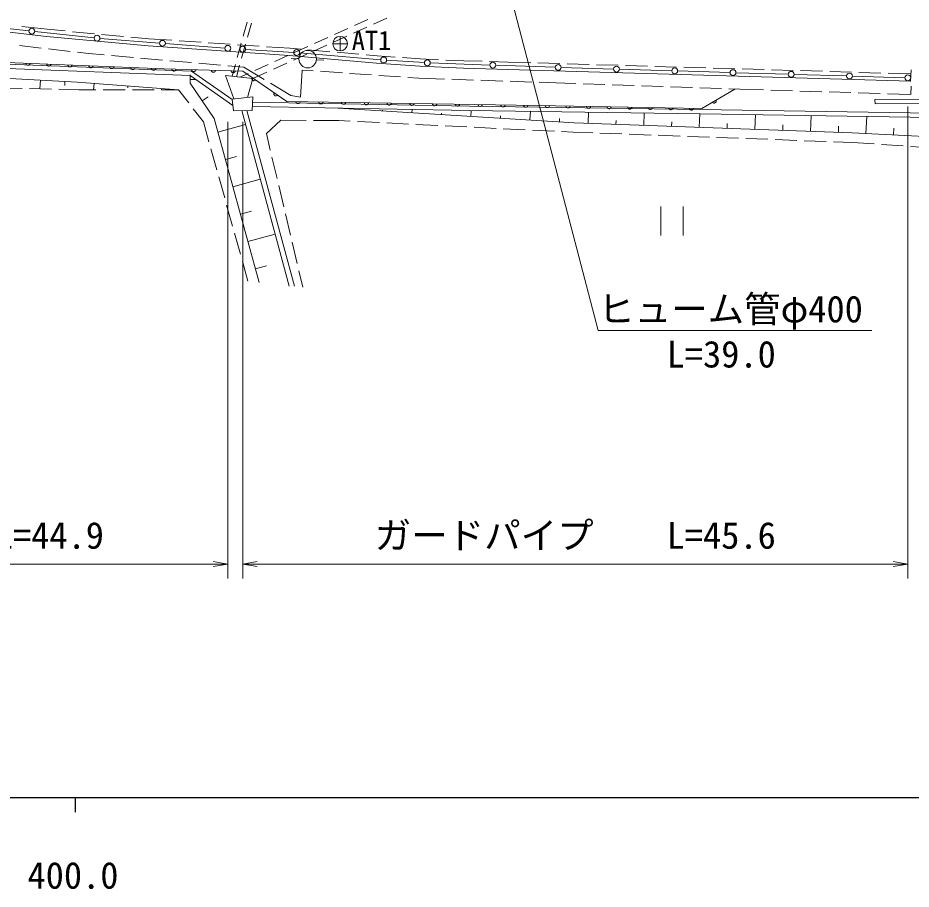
# Model space of a CAD drawing. Units: millimetres at full size, sheet at 1:1000; details may follow other scales. Extents: x 40000 to 680000, y 20000 to 380000.
# Drawn here: x 464068 to 525266, y 198715 to 258441 of the extents above; entities that cross this region are included whole.
import ezdxf
from ezdxf.enums import TextEntityAlignment as Align

# ---------------------------------------------------------------- set-up
doc = ezdxf.new("R2010")
doc.units = ezdxf.units.MM
doc.header["$LTSCALE"] = 1000
for name, color, linetype, lineweight in [('M-BGD', 7, 'Continuous', 13), ('M-STR-HTXT', 7, 'Continuous', 13), ('M-STR-STRC', 7, 'Continuous', 13), ('M-TTL-BAND', 7, 'Continuous', 25)]:
    doc.layers.add(name, color=color, linetype=linetype, lineweight=lineweight)
doc.styles.add('ＭＳ ゴシック', font='')
doc.styles.get('ＭＳ ゴシック').set_extended_font_data('MS Gothic')

# ---------------------------------------------------------------- blocks, each defined once
blk = doc.blocks.new('open_arrow')
at = {"color": 0, "linetype": 'Continuous', "lineweight": -2}
blk.add_lwpolyline([(7.5, 1.25), (0, 0), (7.5, -1.25)], dxfattribs=at)

msp = doc.modelspace()

# ---------------------------------------------------------------- linework, layer by layer
at = {"layer": 'M-BGD'}
for p, q in [((488044, 258336), (487132, 257925)), ((488429, 258016), (489341, 258427)), ((466024, 257158), (458092, 258079)), ((466076, 257655), (464350, 257856)), ((467316, 257540), (466076, 257655)), ((479507, 257179), (479777, 258142)), ((480072, 258086), (479803, 257123)), ((486676, 257720), (485764, 257309)), ((487062, 257400), (487973, 257811)), ((472998, 256512), (466024, 257158)), ((469308, 257356), (467814, 257494)), ((471299, 257171), (469806, 257310)), ((473037, 257010), (471797, 257125)), ((485309, 257103), (484397, 256692)), ((485694, 256784), (486606, 257195)), ((486145, 257169), (486143, 256169)), ((464182, 256547), (465671, 256371)), ((482652, 255860), (472998, 256512)), ((474621, 256903), (473037, 257010)), ((476617, 256769), (475120, 256870)), ((478612, 256634), (477115, 256735)), ((479102, 255734), (479372, 256697)), ((480608, 256499), (479111, 256600)), ((479668, 256641), (479398, 255678)), ((482690, 256359), (481106, 256466)), ((483941, 256487), (483029, 256076)), ((484327, 256167), (485238, 256578)), ((486644, 256669), (485644, 256670)), ((466168, 256313), (467658, 256137)), ((468154, 256079), (468904, 255991)), ((468904, 255991), (469990, 255896)), ((470488, 255853), (471982, 255723)), ((482574, 255871), (481662, 255460)), ((488638, 255342), (482652, 255860)), ((483444, 256293), (482690, 256359)), ((482959, 255551), (483871, 255962)), ((485436, 256121), (483942, 256250)), ((487429, 255948), (485935, 256078)), ((488681, 255840), (487927, 255905)), ((489912, 255749), (488681, 255840)), ((459992, 255392), (475964, 254784)), ((474091, 254941), (462607, 255405)), ((464610, 255324), (464621, 255287)), ((464621, 255287), (464638, 255257)), ((464638, 255257), (464666, 255226)), ((464666, 255226), (464696, 255206)), ((464696, 255206), (464731, 255193)), ((464779, 255191), (464816, 255202)), ((464816, 255202), (464846, 255218)), ((464846, 255218), (464877, 255247)), ((464877, 255247), (464897, 255276)), ((464897, 255276), (464910, 255312)), ((466046, 255266), (466056, 255229)), ((466056, 255229), (466073, 255199)), ((466073, 255199), (466102, 255168)), ((466313, 255189), (466332, 255218)), ((466332, 255218), (466346, 255254)), ((467481, 255208), (467492, 255172)), ((467768, 255160), (467781, 255196)), ((472480, 255680), (473975, 255550)), ((474473, 255506), (475967, 255376)), ((476465, 255333), (477960, 255203)), ((478740, 254439), (478968, 255253)), ((479263, 255197), (479042, 254408)), ((481206, 255254), (480295, 254843)), ((481592, 254934), (482503, 255345)), ((483302, 255624), (482803, 255657)), ((484535, 255571), (485034, 255532)), ((491604, 255123), (488638, 255342)), ((491641, 255622), (490410, 255712)), ((492879, 255572), (491641, 255622)), ((494617, 255502), (493379, 255552)), ((495879, 255464), (494617, 255502)), ((497641, 255411), (496379, 255449)), ((499202, 255365), (497641, 255411)), ((501201, 255306), (499701, 255350)), ((503200, 255247), (501700, 255291)), ((505199, 255188), (503700, 255232)), ((459990, 255092), (475864, 254487)), ((464731, 255193), (464779, 255191)), ((466102, 255168), (466131, 255148)), ((466131, 255148), (466167, 255135)), ((466167, 255135), (466215, 255133)), ((466215, 255133), (466251, 255144)), ((466251, 255144), (466282, 255160)), ((466282, 255160), (466313, 255189)), ((467492, 255172), (467509, 255141)), ((467509, 255141), (467537, 255110)), ((467537, 255110), (467567, 255090)), ((467567, 255090), (467602, 255077)), ((467602, 255077), (467650, 255075)), ((467650, 255075), (467687, 255086)), ((467687, 255086), (467717, 255102)), ((467717, 255102), (467748, 255131)), ((467748, 255131), (467768, 255160)), ((468917, 255150), (468927, 255114)), ((468927, 255114), (468944, 255083)), ((468944, 255083), (468973, 255052)), ((468973, 255052), (469002, 255032)), ((469002, 255032), (469038, 255019)), ((469038, 255019), (469086, 255017)), ((469086, 255017), (469122, 255028)), ((469122, 255028), (469153, 255044)), ((469153, 255044), (469184, 255073)), ((469184, 255073), (469203, 255102)), ((469203, 255102), (469217, 255138)), ((470352, 255092), (470363, 255056)), ((470363, 255056), (470380, 255025)), ((470380, 255025), (470408, 254994)), ((470408, 254994), (470438, 254975)), ((470438, 254975), (470473, 254961)), ((470473, 254961), (470521, 254959)), ((470521, 254959), (470558, 254970)), ((470558, 254970), (470588, 254986)), ((470588, 254986), (470619, 255015)), ((470619, 255015), (470639, 255044)), ((470639, 255044), (470652, 255080)), ((471788, 255034), (471798, 254998)), ((471798, 254998), (471815, 254967)), ((471815, 254967), (471844, 254936)), ((471844, 254936), (471873, 254917)), ((471873, 254917), (471909, 254903)), ((471909, 254903), (471957, 254901)), ((471957, 254901), (471993, 254912)), ((471993, 254912), (472024, 254929)), ((472024, 254929), (472055, 254957)), ((472055, 254957), (472074, 254987)), ((472074, 254987), (472088, 255022)), ((473223, 254976), (473234, 254940)), ((473234, 254940), (473251, 254909)), ((473251, 254909), (473279, 254878)), ((473279, 254878), (473309, 254859)), ((473309, 254859), (473344, 254845)), ((473344, 254845), (473392, 254843)), ((473392, 254843), (473428, 254854)), ((473428, 254854), (473459, 254871)), ((473459, 254871), (473490, 254899)), ((473490, 254899), (473510, 254929)), ((473510, 254929), (473523, 254964)), ((479488, 254781), (474091, 254941)), ((474616, 254926), (474627, 254889)), ((474627, 254889), (474644, 254859)), ((474644, 254859), (474673, 254828)), ((474673, 254828), (474702, 254809)), ((474702, 254809), (474738, 254796)), ((474738, 254796), (474786, 254794)), ((474786, 254794), (474822, 254805)), ((474822, 254805), (474853, 254822)), ((474853, 254822), (474884, 254852)), ((474884, 254852), (474902, 254881)), ((474902, 254881), (474915, 254917)), ((478752, 252833), (475964, 254784)), ((475965, 254885), (475976, 254849)), ((475976, 254849), (475993, 254819)), ((475993, 254819), (476022, 254788)), ((476022, 254788), (476052, 254769)), ((476052, 254769), (476087, 254756)), ((476087, 254756), (476135, 254754)), ((476135, 254754), (476171, 254765)), ((476171, 254765), (476202, 254782)), ((476202, 254782), (476233, 254811)), ((476233, 254811), (476252, 254841)), ((476252, 254841), (476265, 254877)), ((477314, 254845), (477325, 254809)), ((477325, 254809), (477342, 254779)), ((477342, 254779), (477371, 254748)), ((477371, 254748), (477401, 254729)), ((477401, 254729), (477436, 254716)), ((477436, 254716), (477484, 254714)), ((477484, 254714), (477521, 254725)), ((477521, 254725), (477551, 254742)), ((477551, 254742), (477582, 254771)), ((477582, 254771), (477601, 254801)), ((477601, 254801), (477614, 254836)), ((478458, 255160), (479543, 255065)), ((478664, 254805), (478675, 254769)), ((478675, 254769), (478692, 254738)), ((478692, 254738), (478721, 254708)), ((478721, 254708), (478750, 254689)), ((478750, 254689), (478786, 254676)), ((478786, 254676), (478834, 254674)), ((478834, 254674), (478870, 254685)), ((478870, 254685), (478901, 254702)), ((478901, 254702), (478932, 254731)), ((478932, 254731), (478950, 254761)), ((478950, 254761), (478963, 254796)), ((479839, 254638), (479275, 254383)), ((482485, 252704), (479488, 254781)), ((479543, 255065), (480947, 254223)), ((480165, 254291), (481136, 254729)), ((483440, 252998), (483548, 254864)), ((483548, 254864), (484306, 254811)), ((484805, 254776), (486301, 254671)), ((486800, 254636), (488296, 254531)), ((494597, 255003), (491604, 255123)), ((497626, 254911), (494597, 255003)), ((525237, 254099), (497626, 254911)), ((507198, 255130), (505699, 255174)), ((509197, 255071), (507698, 255115)), ((511196, 255012), (509697, 255056)), ((513196, 254953), (511696, 254997)), ((515195, 254894), (513695, 254938)), ((517194, 254836), (515694, 254880)), ((519193, 254777), (517694, 254821)), ((521192, 254718), (519693, 254762)), ((523191, 254659), (521692, 254703)), ((525251, 254598), (523691, 254644)), ((525229, 254082), (525264, 254881)), ((468129, 254028), (463095, 254302)), ((465612, 254165), (465580, 253571)), ((467290, 254073), (467276, 253803)), ((475076, 253501), (468129, 254028)), ((475864, 254487), (478805, 252429)), ((475865, 253956), (475881, 254537)), ((475865, 254222), (476243, 254222)), ((480174, 254290), (478299, 254485)), ((478299, 254485), (478875, 252890)), ((479795, 252990), (480174, 254290)), ((480103, 254311), (480101, 254276)), ((480101, 254276), (480109, 254234)), ((480114, 254347), (480103, 254311)), ((480109, 254234), (480123, 254202)), ((480123, 254202), (480146, 254172)), ((480146, 254172), (480185, 254144)), ((480185, 254144), (480222, 254134)), ((480222, 254134), (480257, 254131)), ((480257, 254131), (480298, 254139)), ((480298, 254139), (480330, 254153)), ((480330, 254153), (480361, 254176)), ((488795, 254496), (490291, 254391)), ((490790, 254356), (491548, 254303)), ((491548, 254303), (493292, 254244)), ((493792, 254227), (495291, 254177)), ((495791, 254160), (497290, 254109)), ((497790, 254092), (499289, 254042)), ((499789, 254025), (501533, 253966)), ((464370, 253599), (462986, 253630)), ((466370, 253553), (464870, 253587)), ((468254, 253511), (466869, 253542)), ((469415, 253509), (468254, 253511)), ((469287, 253940), (469255, 253509)), ((471415, 253506), (469915, 253508)), ((471603, 253764), (471593, 253635)), ((473415, 253503), (471915, 253505)), ((473918, 253589), (473912, 253503)), ((475076, 253501), (473915, 253503)), ((475773, 252605), (475076, 253501)), ((475865, 253956), (477517, 251539)), ((481376, 253966), (482779, 253124)), ((501533, 253966), (502290, 253939)), ((502789, 253922), (504289, 253870)), ((504788, 253853), (506287, 253801)), ((506787, 253783), (508286, 253731)), ((508786, 253714), (510285, 253662)), ((510785, 253645), (512284, 253593)), ((513195, 253561), (510919, 252226)), ((512783, 253575), (513540, 253549)), ((513540, 253549), (515145, 253500)), ((515645, 253485), (517144, 253439)), ((517644, 253423), (519143, 253377)), ((519643, 253362), (521142, 253316)), ((525246, 253191), (525274, 253761)), ((476691, 252748), (477111, 253035)), ((480165, 253030), (478747, 252876)), ((478853, 252064), (478747, 252876)), ((480120, 252099), (480165, 253030)), ((481602, 253272), (481600, 253237)), ((481600, 253237), (481607, 253196)), ((481612, 253309), (481602, 253272)), ((481607, 253196), (481622, 253164)), ((481622, 253164), (481644, 253133)), ((481644, 253133), (481684, 253106)), ((481684, 253106), (481720, 253095)), ((481720, 253095), (481755, 253093)), ((481755, 253093), (481797, 253101)), ((481797, 253101), (481829, 253115)), ((481829, 253115), (481859, 253138)), ((482779, 253124), (483440, 252998)), ((511915, 252769), (511907, 252806)), ((511915, 252734), (511915, 252769)), ((521642, 253301), (523141, 253255)), ((531995, 252911), (522789, 252847)), ((522789, 252847), (522791, 252547)), ((523641, 253240), (525246, 253191)), ((476777, 251315), (476080, 252211)), ((480134, 252354), (495005, 252091)), ((495009, 252391), (480145, 252654)), ((499643, 252428), (482485, 252704)), ((483115, 252694), (483126, 252658)), ((483126, 252658), (483144, 252627)), ((483144, 252627), (483173, 252597)), ((483173, 252597), (483203, 252578)), ((483203, 252578), (483239, 252566)), ((483239, 252566), (483287, 252565)), ((483287, 252565), (483323, 252576)), ((483323, 252576), (483353, 252594)), ((483353, 252594), (483384, 252624)), ((483384, 252624), (483402, 252653)), ((483402, 252653), (483415, 252689)), ((484675, 252669), (484686, 252633)), ((484686, 252633), (484704, 252602)), ((484704, 252602), (484733, 252572)), ((484733, 252572), (484763, 252553)), ((484763, 252553), (484799, 252541)), ((484799, 252541), (484847, 252540)), ((484847, 252540), (484883, 252551)), ((484883, 252551), (484913, 252569)), ((484913, 252569), (484944, 252598)), ((484944, 252598), (484962, 252628)), ((484962, 252628), (484975, 252664)), ((502182, 251254), (486017, 252249)), ((486235, 252644), (486246, 252607)), ((486246, 252607), (486264, 252577)), ((486264, 252577), (486293, 252547)), ((486293, 252547), (486323, 252528)), ((486323, 252528), (486359, 252516)), ((486359, 252516), (486407, 252515)), ((486407, 252515), (486443, 252526)), ((486443, 252526), (486473, 252544)), ((486473, 252544), (486503, 252573)), ((486503, 252573), (486522, 252603)), ((486522, 252603), (486535, 252639)), ((487028, 252187), (487030, 252232)), ((487794, 252618), (487806, 252582)), ((487806, 252582), (487823, 252552)), ((487823, 252552), (487853, 252522)), ((487853, 252522), (487883, 252503)), ((487883, 252503), (487918, 252490)), ((487918, 252490), (487966, 252490)), ((487966, 252490), (488003, 252501)), ((488003, 252501), (488033, 252519)), ((488033, 252519), (488063, 252548)), ((488063, 252548), (488082, 252578)), ((488082, 252578), (488094, 252614)), ((489354, 252593), (489366, 252557)), ((489366, 252557), (489383, 252527)), ((489383, 252527), (489413, 252496)), ((489413, 252496), (489442, 252478)), ((489442, 252478), (489478, 252465)), ((489478, 252465), (489526, 252465)), ((489526, 252465), (489562, 252476)), ((489562, 252476), (489593, 252494)), ((489593, 252494), (489623, 252523)), ((489623, 252523), (489642, 252553)), ((489642, 252553), (489654, 252589)), ((490914, 252568), (490926, 252532)), ((490926, 252532), (490943, 252502)), ((490943, 252502), (490973, 252471)), ((490973, 252471), (491002, 252453)), ((491002, 252453), (491038, 252440)), ((491038, 252440), (491086, 252439)), ((491069, 251938), (491082, 252160)), ((491086, 252439), (491122, 252451)), ((491122, 252451), (491153, 252468)), ((491153, 252468), (491183, 252498)), ((491183, 252498), (491202, 252528)), ((491202, 252528), (491214, 252563)), ((492474, 252543), (492485, 252507)), ((492485, 252507), (492503, 252477)), ((492503, 252477), (492532, 252446)), ((492532, 252446), (492562, 252428)), ((492562, 252428), (492598, 252415)), ((492598, 252415), (492646, 252414)), ((492646, 252414), (492682, 252426)), ((492682, 252426), (492712, 252443)), ((492712, 252443), (492743, 252473)), ((492743, 252473), (492761, 252502)), ((492761, 252502), (492774, 252538)), ((494034, 252518), (494045, 252482)), ((494045, 252482), (494063, 252452)), ((494063, 252452), (494092, 252421)), ((494092, 252421), (494122, 252403)), ((494122, 252403), (494158, 252390)), ((494158, 252390), (494206, 252389)), ((494206, 252389), (494242, 252401)), ((494242, 252401), (494272, 252418)), ((494272, 252418), (494303, 252448)), ((494303, 252448), (494321, 252477)), ((494321, 252477), (494334, 252513)), ((510807, 252158), (495009, 252391)), ((495594, 252493), (495605, 252457)), ((495605, 252457), (495623, 252426)), ((495623, 252426), (495652, 252396)), ((495652, 252396), (495682, 252377)), ((495682, 252377), (495718, 252365)), ((495718, 252365), (495766, 252364)), ((495766, 252364), (495802, 252376)), ((495802, 252376), (495832, 252393)), ((495832, 252393), (495863, 252423)), ((495863, 252423), (495881, 252452)), ((495881, 252452), (495894, 252488)), ((497154, 252468), (497165, 252432)), ((497165, 252432), (497182, 252401)), ((497182, 252401), (497212, 252371)), ((497212, 252371), (497242, 252352)), ((497242, 252352), (497277, 252340)), ((497277, 252340), (497325, 252339)), ((497325, 252339), (497362, 252350)), ((497362, 252350), (497392, 252368)), ((497392, 252368), (497422, 252397)), ((497422, 252397), (497441, 252427)), ((497441, 252427), (497453, 252463)), ((498713, 252443), (498725, 252406)), ((498725, 252406), (498742, 252376)), ((498742, 252376), (498772, 252346)), ((498772, 252346), (498802, 252327)), ((498802, 252327), (498837, 252315)), ((498837, 252315), (498885, 252314)), ((498885, 252314), (498921, 252325)), ((498921, 252325), (498952, 252343)), ((498952, 252343), (498982, 252372)), ((498982, 252372), (499001, 252402)), ((499001, 252402), (499013, 252438)), ((510919, 252226), (499643, 252428)), ((500198, 252418), (500209, 252382)), ((500209, 252382), (500227, 252351)), ((500227, 252351), (500256, 252321)), ((500256, 252321), (500286, 252302)), ((500286, 252302), (500322, 252290)), ((500322, 252290), (500370, 252289)), ((500370, 252289), (500406, 252300)), ((500406, 252300), (500436, 252317)), ((500436, 252317), (500467, 252347)), ((500467, 252347), (500485, 252377)), ((500485, 252377), (500498, 252412)), ((501607, 252393), (501619, 252356)), ((501619, 252356), (501636, 252326)), ((501636, 252326), (501666, 252295)), ((501666, 252295), (501695, 252277)), ((501695, 252277), (501731, 252264)), ((501731, 252264), (501779, 252263)), ((501779, 252263), (501815, 252275)), ((501815, 252275), (501846, 252292)), ((501846, 252292), (501876, 252322)), ((501876, 252322), (501895, 252351)), ((501895, 252351), (501907, 252387)), ((503017, 252367), (503028, 252331)), ((503028, 252331), (503046, 252301)), ((503046, 252301), (503075, 252270)), ((503075, 252270), (503105, 252252)), ((503105, 252252), (503141, 252239)), ((503141, 252239), (503189, 252238)), ((503189, 252238), (503225, 252250)), ((503225, 252250), (503255, 252267)), ((503255, 252267), (503286, 252297)), ((503286, 252297), (503304, 252326)), ((503304, 252326), (503317, 252362)), ((504426, 252342), (504438, 252306)), ((504438, 252306), (504455, 252276)), ((504455, 252276), (504485, 252245)), ((504485, 252245), (504514, 252227)), ((504514, 252227), (504550, 252214)), ((504550, 252214), (504598, 252213)), ((504598, 252213), (504634, 252224)), ((504634, 252224), (504665, 252242)), ((504665, 252242), (504695, 252271)), ((504695, 252271), (504714, 252301)), ((504714, 252301), (504726, 252337)), ((505836, 252317), (505847, 252281)), ((505847, 252281), (505865, 252250)), ((505865, 252250), (505894, 252220)), ((505894, 252220), (505924, 252201)), ((505924, 252201), (505960, 252189)), ((505960, 252189), (506008, 252188)), ((506008, 252188), (506044, 252199)), ((506044, 252199), (506074, 252217)), ((506074, 252217), (506105, 252246)), ((506105, 252246), (506123, 252276)), ((506123, 252276), (506136, 252312)), ((507245, 252292), (507257, 252256)), ((507257, 252256), (507274, 252225)), ((507274, 252225), (507304, 252195)), ((507304, 252195), (507333, 252176)), ((507333, 252176), (507369, 252164)), ((507369, 252164), (507417, 252163)), ((507417, 252163), (507453, 252174)), ((507453, 252174), (507483, 252191)), ((507483, 252191), (507514, 252221)), ((507514, 252221), (507533, 252251)), ((507533, 252251), (507545, 252286)), ((508655, 252267), (508666, 252230)), ((508666, 252230), (508684, 252200)), ((508684, 252200), (508713, 252170)), ((508713, 252170), (508743, 252151)), ((508743, 252151), (508778, 252138)), ((508778, 252138), (508826, 252137)), ((508826, 252137), (508863, 252149)), ((508863, 252149), (508893, 252166)), ((508893, 252166), (508923, 252196)), ((508923, 252196), (508942, 252225)), ((508942, 252225), (508955, 252261)), ((510064, 252241), (510075, 252205)), ((510075, 252205), (510093, 252175)), ((510093, 252175), (510122, 252144)), ((510122, 252144), (510152, 252126)), ((510272, 252124), (510302, 252141)), ((510302, 252141), (510333, 252171)), ((510333, 252171), (510351, 252200)), ((510351, 252200), (510364, 252236)), ((532822, 251821), (510807, 252158)), ((511649, 252654), (511677, 252629)), ((511677, 252629), (511708, 252612)), ((511708, 252612), (511749, 252602)), ((511749, 252602), (511784, 252601)), ((511784, 252601), (511821, 252609)), ((511821, 252609), (511863, 252634)), ((511863, 252634), (511887, 252662)), ((511887, 252662), (511904, 252693)), ((511904, 252693), (511915, 252734)), ((531996, 252611), (522791, 252547)), ((480595, 240304), (477517, 251539)), ((478853, 252064), (480120, 252099)), ((479406, 252079), (482656, 240056)), ((483025, 240052), (479752, 252089)), ((489048, 252063), (489051, 252107)), ((493089, 251814), (493096, 251917)), ((495005, 252091), (510802, 251858)), ((495110, 251690), (495135, 252089)), ((497131, 251565), (497141, 251727)), ((499151, 251441), (499187, 252029)), ((501172, 251316), (501185, 251537)), ((503135, 251219), (503162, 251971)), ((506945, 251079), (506976, 251914)), ((510152, 252126), (510188, 252113)), ((510188, 252113), (510236, 252112)), ((510236, 252112), (510272, 252124)), ((510755, 250939), (510789, 251858)), ((510802, 251858), (532777, 251522)), ((514566, 250800), (514602, 251800)), ((518376, 250660), (518415, 251741)), ((522172, 250508), (522231, 251683)), ((477160, 249945), (476777, 251315)), ((477773, 250603), (479665, 251121)), ((482080, 251424), (481096, 250516)), ((483819, 251414), (482080, 251424)), ((486058, 251400), (484319, 251411)), ((486840, 251361), (486058, 251400)), ((488837, 251262), (487339, 251336)), ((490835, 251163), (489336, 251237)), ((492832, 251064), (491334, 251138)), ((494830, 250965), (493332, 251039)), ((496827, 250866), (495329, 250940)), ((521234, 250555), (502182, 251254)), ((505040, 251149), (505049, 251413)), ((508850, 251009), (508861, 251312)), ((512660, 250870), (512673, 251210)), ((516471, 250730), (516485, 251109)), ((520281, 250590), (520296, 251007)), ((481096, 250516), (481364, 249380)), ((498825, 250767), (497327, 250841)), ((500822, 250668), (499324, 250742)), ((502103, 250605), (501322, 250643)), ((503449, 250555), (502103, 250605)), ((505447, 250482), (503948, 250537)), ((507446, 250408), (505947, 250463)), ((509445, 250334), (507946, 250390)), ((511443, 250261), (509944, 250316)), ((530619, 250082), (521234, 250555)), ((524049, 250413), (524073, 250883)), ((513442, 250187), (511943, 250242)), ((515441, 250114), (513942, 250169)), ((517439, 250040), (515940, 250095)), ((519438, 249966), (517939, 250022)), ((521283, 249899), (519938, 249948)), ((522737, 249798), (521283, 249899)), ((524732, 249660), (523236, 249764)), ((477699, 248019), (477295, 249463)), ((526728, 249522), (525231, 249626)), ((478286, 248730), (479050, 248940)), ((481479, 248893), (481824, 247433)), ((478237, 246093), (477833, 247537)), ((478799, 246858), (480678, 247373)), ((481938, 246947), (482283, 245487)), ((478776, 244167), (478372, 245611)), ((508121, 245513), (508119, 243513)), ((509639, 243512), (509641, 245512)), ((479312, 244985), (480072, 245193)), ((482398, 245000), (482742, 243540)), ((479314, 242241), (478910, 243685)), ((479825, 243113), (481691, 243624)), ((482857, 243054), (483201, 241594)), ((479832, 240389), (479449, 241759)), ((480338, 241240), (481094, 241447)), ((483316, 241107), (483584, 239971))]:
    msp.add_line(p, q, dxfattribs=at)
for centre, radius in [((486144, 256669), 500), ((483920, 255614), 600)]:
    msp.add_circle(centre, radius, dxfattribs=at)
at = {"layer": 'M-STR-HTXT'}
for p, q in [((525035, 252366), (525035, 220000)), ((478452, 251323), (478452, 220000)), ((479473, 251323), (479473, 220000)), ((433996, 221000), (478452, 221000)), ((479473, 221000), (525035, 221000))]:
    msp.add_line(p, q, dxfattribs=at)
msp.add_lwpolyline([(497228, 262301), (503823, 237016), (522573, 237016)], dxfattribs=at)
at = {"layer": 'M-STR-STRC'}
for p, q in [((460765, 257991), (464830, 257550)), ((465228, 257507), (469293, 257067)), ((469692, 257030), (473773, 256715)), ((474171, 256684), (478252, 256369)), ((479672, 256282), (482969, 256074)), ((483368, 256044), (488931, 255572)), ((489330, 255542), (491921, 255371)), ((492321, 255350), (496404, 255208)), ((496804, 255194), (500888, 255051)), ((501288, 255038), (504879, 254932)), ((505279, 254920), (508870, 254813)), ((509270, 254802), (512862, 254695)), ((513261, 254683), (516853, 254577)), ((517253, 254565), (520844, 254459)), ((521244, 254447), (524835, 254340))]:
    msp.add_line(p, q, dxfattribs=at)
for centre in [(465029, 257529), (469492, 257046), (473972, 256699), (478452, 256353), (479473, 256294), (483169, 256061), (489130, 255556), (492121, 255357), (496604, 255201), (501088, 255044), (505079, 254926), (509070, 254807), (513061, 254689), (517053, 254571), (521044, 254453), (525035, 254335)]:
    msp.add_circle(centre, 200, dxfattribs=at)
at = {"layer": 'M-TTL-BAND'}
for p, q in [((40000, 205000), (579000, 205000)), ((468000, 205000), (468000, 204000))]:
    msp.add_line(p, q, dxfattribs=at)

# ---------------------------------------------------------------- block references
at = {"layer": 'M-STR-HTXT', "xscale": 133, "yscale": 133, "rotation": 180}
for p in [(478452, 221000), (525035, 221000)]:
    msp.add_blockref('open_arrow', p, dxfattribs=at)
at = {"layer": 'M-STR-HTXT', "xscale": 133, "yscale": 133}
msp.add_blockref('open_arrow', (479473, 221000), dxfattribs=at)

# ---------------------------------------------------------------- texts
at = {"layer": 'M-BGD', "style": 'ＭＳ ゴシック'}
msp.add_text('AT1', height=1320, dxfattribs=at).set_placement((486947, 255840), align=Align.BOTTOM_LEFT)
at = {"layer": 'M-STR-HTXT', "style": 'ＭＳ ゴシック'}
msp.add_text('ヒューム管φ400', height=1833, dxfattribs=at).set_placement((503823, 237016), align=Align.BOTTOM_LEFT)
for s, p in [('L=39.0', (512256, 233922)), ('ガードパイプ\u3000\u3000L=44.9', (456224, 221500)), ('ガードパイプ\u3000\u3000L=45.6', (502254, 221500))]:
    msp.add_text(s, height=1833, dxfattribs=at).set_placement(p, align=Align.BOTTOM_CENTER)
at = {"layer": 'M-TTL-BAND', "style": 'ＭＳ ゴシック'}
msp.add_text('400.0', height=1833, dxfattribs=at).set_placement((467844, 198195), align=Align.BOTTOM_CENTER)

doc.saveas('drawing.dxf')
